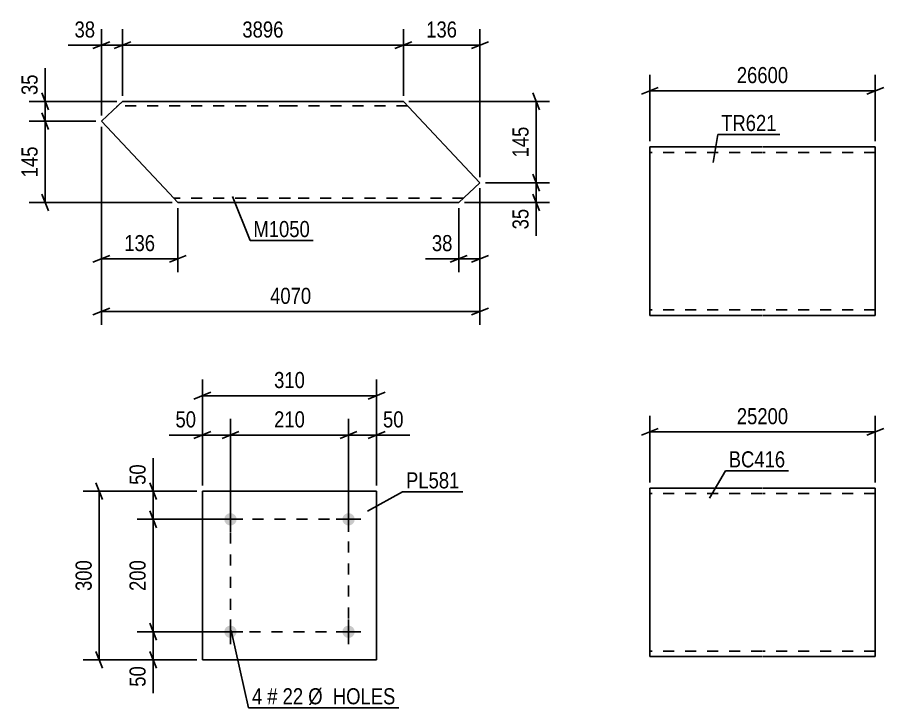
# Model space of a CAD drawing. Header units: millimetres. Extents: x 0 to 1189, y 0 to 841.
# Drawn here: x 580.7 to 734.7, y 196.8 to 319.6 of the extents above; entities that cross this region are included whole.
import ezdxf

# ---------------------------------------------------------------- set-up
doc = ezdxf.new("R2010")
doc.units = ezdxf.units.MM
doc.linetypes.add('DXK_LINE_DOT2', pattern=[3.9198, 1.9599, -1.9599])
doc.styles.add('Arial Narrow', font='ARIALN.TTF', dxfattribs={"height": 0.2})

# ---------------------------------------------------------------- blocks, each defined once
blk = doc.blocks.new('Part-814734972-31466 - 31465')
at = {"color": 2, "linetype": 'Continuous'}
for p, q in [((599.37, 304.63), (597.67, 303.03)), ((629.22, 304.63), (599.37, 304.63)), ((649.32, 304.63), (629.32, 304.63)), ((649.32, 304.63), (662.93, 290.16)), ((597.67, 303.03), (595.62, 301.1)), ((607.72, 288.23), (595.62, 301.1)), ((659.17, 286.63), (662.93, 290.16)), ((609.22, 286.63), (607.72, 288.23)), ((629.22, 286.63), (609.22, 286.63)), ((659.17, 286.63), (629.32, 286.63))]:
    blk.add_line(p, q, dxfattribs=at)
at = {"color": 7, "linetype": 'DXK_LINE_DOT2'}
for p, q in [((599.37, 304.63), (598.32, 303.64)), ((629.22, 303.83), (598.52, 303.83)), ((650.08, 303.83), (629.32, 303.83)), ((609.11, 286.75), (607.72, 288.23)), ((629.22, 287.43), (608.47, 287.43)), ((660.02, 287.43), (629.32, 287.43))]:
    blk.add_line(p, q, dxfattribs=at)
blk = doc.blocks.new('Part-814734972-31687 - 31686')
at = {"color": 2, "linetype": 'Continuous'}
for p, q in [((613.57, 235.27), (613.57, 205.27)), ((613.57, 235.27), (644.57, 235.27)), ((644.57, 235.27), (644.57, 205.27)), ((613.57, 205.27), (644.57, 205.27))]:
    blk.add_line(p, q, dxfattribs=at)
blk = doc.blocks.new('Bolt-814734972-31688 - 31686')
at = {"linetype": 'Continuous'}
for points in [[(619.67, 210.27, -1), (617.47, 210.27, -1)], [(640.67, 210.27, -1), (638.47, 210.27, -1)]]:
    blk.add_hatch(color=1, dxfattribs=at).paths.add_polyline_path(points)
at = {"color": 1, "linetype": 'Continuous'}
for p, q in [((618.57, 212.47), (618.57, 208.07)), ((639.57, 212.47), (639.57, 208.07)), ((616.37, 210.27), (620.77, 210.27)), ((637.37, 210.27), (641.77, 210.27))]:
    blk.add_line(p, q, dxfattribs=at)
blk = doc.blocks.new('Bolt-814734972-31689 - 31686')
at = {"linetype": 'Continuous'}
for points in [[(619.67, 230.27, -1), (617.47, 230.27, -1)], [(640.67, 230.27, -1), (638.47, 230.27, -1)]]:
    blk.add_hatch(color=1, dxfattribs=at).paths.add_polyline_path(points)
at = {"color": 1, "linetype": 'Continuous'}
for p, q in [((618.57, 232.47), (618.57, 228.07)), ((639.57, 232.47), (639.57, 228.07)), ((616.37, 230.27), (620.77, 230.27)), ((637.37, 230.27), (641.77, 230.27))]:
    blk.add_line(p, q, dxfattribs=at)
blk = doc.blocks.new('Part-814734972-31708 - 31707')
at = {"color": 2, "linetype": 'Continuous'}
for p, q in [((713.14, 296.52), (693.14, 296.52)), ((693.14, 268.52), (693.14, 296.52)), ((733.24, 296.52), (713.24, 296.52)), ((733.24, 296.52), (733.24, 266.52)), ((693.14, 268.52), (693.14, 266.52)), ((713.14, 266.52), (693.14, 266.52)), ((733.24, 266.52), (713.24, 266.52))]:
    blk.add_line(p, q, dxfattribs=at)
at = {"color": 7, "linetype": 'DXK_LINE_DOT2'}
for p, q in [((713.14, 295.52), (693.14, 295.52)), ((733.24, 295.52), (713.24, 295.52)), ((693.14, 266.67), (693.14, 268.52)), ((693.14, 267.52), (693.14, 267.6)), ((713.14, 267.52), (693.14, 267.52)), ((733.24, 267.52), (713.24, 267.52)), ((733.24, 267.52), (733.24, 267.6))]:
    blk.add_line(p, q, dxfattribs=at)
blk = doc.blocks.new('Part-814734972-31725 - 31724')
at = {"color": 2, "linetype": 'Continuous'}
for p, q in [((713.14, 235.84), (693.14, 235.84)), ((693.14, 207.84), (693.14, 235.84)), ((733.24, 235.84), (713.24, 235.84)), ((733.24, 235.84), (733.24, 205.84)), ((693.14, 207.84), (693.14, 205.84)), ((713.14, 205.84), (693.14, 205.84)), ((733.24, 205.84), (713.24, 205.84))]:
    blk.add_line(p, q, dxfattribs=at)
at = {"color": 7, "linetype": 'DXK_LINE_DOT2'}
for p, q in [((713.14, 234.84), (693.14, 234.84)), ((733.24, 234.84), (713.24, 234.84)), ((693.14, 205.99), (693.14, 207.84)), ((693.14, 206.84), (693.14, 206.92)), ((713.14, 206.84), (693.14, 206.84)), ((733.24, 206.84), (713.24, 206.84)), ((733.24, 206.84), (733.24, 206.92))]:
    blk.add_line(p, q, dxfattribs=at)
blk = doc.blocks.new('Rectangle-814734972-34537 - 31686')
at = {"color": 1, "linetype": 'DXK_LINE_DOT2'}
blk.add_lwpolyline([(618.57, 230.27), (639.57, 230.27), (639.57, 210.27), (618.57, 210.27), (618.57, 230.27)], close=True, dxfattribs=at)
blk = doc.blocks.new('StraightDimension-814734972-31887 - 31465')
at = {"color": 7, "linetype": 'Continuous'}
for p, q in [((673.53, 303.13), (672.33, 306.13)), ((650.32, 304.63), (675.33, 304.63)), ((672.93, 290.16), (672.93, 304.63)), ((672.33, 291.66), (673.53, 288.66)), ((663.93, 290.16), (675.33, 290.16))]:
    blk.add_line(p, q, dxfattribs=at)
at = {"color": 0}
blk.add_wipeout([(672.18, 300.74), (667.98, 300.74), (667.98, 294.05), (672.18, 294.05)], dxfattribs=at)
at = {"color": 3, "style": 'Arial Narrow'}
blk.add_text('145', height=2.863, rotation=90.0002, dxfattribs=at).set_placement((671.58, 294.65))
blk = doc.blocks.new('StraightDimension-814734972-34602 - 31465')
at = {"color": 7, "linetype": 'Continuous'}
for p, q in [((649.32, 305.63), (649.32, 317.48)), ((662.93, 291.16), (662.93, 317.48)), ((650.82, 315.23), (647.82, 314.03)), ((649.32, 314.63), (662.93, 314.63)), ((661.43, 314.03), (664.43, 315.23))]:
    blk.add_line(p, q, dxfattribs=at)
at = {"color": 0}
blk.add_wipeout([(659.47, 315.38), (659.47, 319.58), (652.78, 319.58), (652.78, 315.38)], dxfattribs=at)
at = {"color": 3, "style": 'Arial Narrow'}
blk.add_text('136', height=2.863, dxfattribs=at).set_placement((653.38, 315.98))
blk = doc.blocks.new('StraightDimension-814734972-31879 - 31465')
at = {"color": 7, "linetype": 'Continuous'}
for p, q in [((585.02, 306.13), (586.22, 303.13)), ((598.37, 304.63), (582.77, 304.63)), ((585.62, 301.1), (585.62, 304.63)), ((586.22, 299.6), (585.02, 302.6)), ((594.62, 301.1), (582.77, 301.1))]:
    blk.add_line(p, q, dxfattribs=at)
at = {"color": 0}
blk.add_wipeout([(584.87, 310.01), (580.67, 310.01), (580.67, 305.15), (584.87, 305.15)], dxfattribs=at)
at = {"color": 7, "linetype": 'Continuous'}
blk.add_line((585.62, 304.63), (585.62, 310.53), dxfattribs=at)
blk.add_line((585.62, 304.63), (585.62, 310.53), dxfattribs=at)
at = {"color": 3, "style": 'Arial Narrow'}
blk.add_text('35', height=2.863, rotation=90.0002, dxfattribs=at).set_placement((584.27, 305.75))
blk = doc.blocks.new('StraightDimension-814734972-31863 - 31465')
at = {"color": 7, "linetype": 'Continuous'}
for p, q in [((662.93, 289.16), (662.93, 274.23)), ((659.17, 285.63), (659.17, 274.23)), ((657.67, 276.03), (660.67, 277.23)), ((659.17, 276.63), (662.93, 276.63)), ((664.43, 277.23), (661.43, 276.03))]:
    blk.add_line(p, q, dxfattribs=at)
at = {"color": 0}
blk.add_wipeout([(658.65, 277.38), (658.65, 281.58), (653.79, 281.58), (653.79, 277.38)], dxfattribs=at)
at = {"color": 7, "linetype": 'Continuous'}
blk.add_line((659.17, 276.63), (653.27, 276.63), dxfattribs=at)
blk.add_line((659.17, 276.63), (653.27, 276.63), dxfattribs=at)
at = {"color": 3, "style": 'Arial Narrow'}
blk.add_text('38', height=2.863, dxfattribs=at).set_placement((654.39, 277.98))
blk = doc.blocks.new('StraightDimension-814734972-31867 - 31465')
at = {"color": 7, "linetype": 'Continuous'}
for p, q in [((595.62, 300.1), (595.62, 274.23)), ((609.22, 285.63), (609.22, 274.23)), ((597.12, 277.23), (594.12, 276.03)), ((595.62, 276.63), (609.22, 276.63)), ((607.72, 276.03), (610.72, 277.23))]:
    blk.add_line(p, q, dxfattribs=at)
at = {"color": 0}
blk.add_wipeout([(605.76, 277.38), (605.76, 281.58), (599.08, 281.58), (599.08, 277.38)], dxfattribs=at)
at = {"color": 3, "style": 'Arial Narrow'}
blk.add_text('136', height=2.863, dxfattribs=at).set_placement((599.68, 277.98))
blk = doc.blocks.new('StraightDimension-814734972-31888 - 31465')
at = {"color": 7, "linetype": 'Continuous'}
for p, q in [((672.33, 291.66), (673.53, 288.66)), ((663.93, 290.16), (675.33, 290.16)), ((672.93, 286.63), (672.93, 290.16)), ((673.53, 285.13), (672.33, 288.13)), ((660.17, 286.63), (675.33, 286.63))]:
    blk.add_line(p, q, dxfattribs=at)
at = {"color": 0}
blk.add_wipeout([(672.18, 286.1), (667.98, 286.1), (667.98, 281.25), (672.18, 281.25)], dxfattribs=at)
at = {"color": 7, "linetype": 'Continuous'}
blk.add_line((672.93, 286.63), (672.93, 280.72), dxfattribs=at)
blk.add_line((672.93, 286.63), (672.93, 280.72), dxfattribs=at)
at = {"color": 3, "style": 'Arial Narrow'}
blk.add_text('35', height=2.863, rotation=90.0002, dxfattribs=at).set_placement((671.58, 281.85))
blk = doc.blocks.new('StraightDimension-814734972-31880 - 31465')
at = {"color": 7, "linetype": 'Continuous'}
for p, q in [((586.22, 299.6), (585.02, 302.6)), ((594.62, 301.1), (582.77, 301.1)), ((585.62, 286.63), (585.62, 301.1)), ((585.02, 288.13), (586.22, 285.13)), ((608.22, 286.63), (582.77, 286.63))]:
    blk.add_line(p, q, dxfattribs=at)
at = {"color": 0}
blk.add_wipeout([(584.87, 297.2), (580.67, 297.2), (580.67, 290.52), (584.87, 290.52)], dxfattribs=at)
at = {"color": 3, "style": 'Arial Narrow'}
blk.add_text('145', height=2.863, rotation=90.0002, dxfattribs=at).set_placement((584.27, 291.12))
blk = doc.blocks.new('StraightDimension-814734972-31895 - 31465')
at = {"color": 7, "linetype": 'Continuous'}
for p, q in [((595.62, 300.1), (595.62, 264.85)), ((662.93, 289.16), (662.93, 264.85)), ((597.12, 267.85), (594.12, 266.65)), ((595.62, 267.25), (662.93, 267.25)), ((661.43, 266.65), (664.43, 267.85))]:
    blk.add_line(p, q, dxfattribs=at)
at = {"color": 0}
blk.add_wipeout([(633.53, 268), (633.53, 272.2), (625.02, 272.2), (625.02, 268)], dxfattribs=at)
at = {"color": 3, "style": 'Arial Narrow'}
blk.add_text('4070', height=2.863, dxfattribs=at).set_placement((625.62, 268.6))
blk = doc.blocks.new('StraightDimension-814734972-34603 - 31465')
at = {"color": 7, "linetype": 'Continuous'}
for p, q in [((599.37, 305.63), (599.37, 317.48)), ((649.32, 305.63), (649.32, 317.48)), ((600.87, 315.23), (597.87, 314.03)), ((599.37, 314.63), (649.32, 314.63)), ((647.82, 314.03), (650.82, 315.23))]:
    blk.add_line(p, q, dxfattribs=at)
at = {"color": 0}
blk.add_wipeout([(628.6, 315.38), (628.6, 319.58), (620.09, 319.58), (620.09, 315.38)], dxfattribs=at)
at = {"color": 3, "style": 'Arial Narrow'}
blk.add_text('3896', height=2.863, dxfattribs=at).set_placement((620.69, 315.98))
blk = doc.blocks.new('StraightDimension-814734972-34604 - 31465')
at = {"color": 7, "linetype": 'Continuous'}
for p, q in [((595.62, 302.1), (595.62, 317.48)), ((599.37, 305.63), (599.37, 317.48)), ((594.12, 314.03), (597.12, 315.23)), ((595.62, 314.63), (599.37, 314.63)), ((600.87, 315.23), (597.87, 314.03))]:
    blk.add_line(p, q, dxfattribs=at)
at = {"color": 0}
blk.add_wipeout([(595.09, 315.38), (595.09, 319.58), (590.24, 319.58), (590.24, 315.38)], dxfattribs=at)
at = {"color": 7, "linetype": 'Continuous'}
blk.add_line((595.62, 314.63), (589.71, 314.63), dxfattribs=at)
blk.add_line((595.62, 314.63), (589.71, 314.63), dxfattribs=at)
at = {"color": 3, "style": 'Arial Narrow'}
blk.add_text('38', height=2.863, dxfattribs=at).set_placement((590.84, 315.98))
blk = doc.blocks.new('StraightDimension-814734972-32187 - 31686')
at = {"color": 7, "linetype": 'Continuous'}
for p, q in [((605.43, 228.77), (604.23, 231.77)), ((617.57, 230.27), (601.98, 230.27)), ((604.83, 210.27), (604.83, 230.27)), ((604.23, 211.77), (605.43, 208.77)), ((617.57, 210.27), (601.98, 210.27))]:
    blk.add_line(p, q, dxfattribs=at)
at = {"color": 0}
blk.add_wipeout([(604.08, 223.62), (599.88, 223.62), (599.88, 216.93), (604.08, 216.93)], dxfattribs=at)
at = {"color": 3, "style": 'Arial Narrow'}
blk.add_text('200', height=2.863, rotation=90.0002, dxfattribs=at).set_placement((603.48, 217.53))
blk = doc.blocks.new('StraightDimension-814734972-34487 - 31686')
at = {"color": 7, "linetype": 'Continuous'}
for p, q in [((639.57, 231.27), (639.57, 248.12)), ((644.57, 236.27), (644.57, 248.12)), ((638.07, 244.67), (641.07, 245.87)), ((639.57, 245.27), (644.57, 245.27)), ((646.07, 245.87), (643.07, 244.67))]:
    blk.add_line(p, q, dxfattribs=at)
at = {"color": 0}
blk.add_wipeout([(649.95, 246.02), (649.95, 250.22), (645.1, 250.22), (645.1, 246.02)], dxfattribs=at)
at = {"color": 7, "linetype": 'Continuous'}
blk.add_line((644.57, 245.27), (650.48, 245.27), dxfattribs=at)
blk.add_line((644.57, 245.27), (650.48, 245.27), dxfattribs=at)
at = {"color": 3, "style": 'Arial Narrow'}
blk.add_text('50', height=2.863, dxfattribs=at).set_placement((645.7, 246.62))
blk = doc.blocks.new('StraightDimension-814734972-32186 - 31686')
at = {"color": 7, "linetype": 'Continuous'}
for p, q in [((604.23, 236.77), (605.43, 233.77)), ((612.57, 235.27), (601.98, 235.27)), ((604.83, 230.27), (604.83, 235.27)), ((605.43, 228.77), (604.23, 231.77)), ((617.57, 230.27), (601.98, 230.27))]:
    blk.add_line(p, q, dxfattribs=at)
at = {"color": 0}
blk.add_wipeout([(604.08, 240.65), (599.88, 240.65), (599.88, 235.8), (604.08, 235.8)], dxfattribs=at)
at = {"color": 7, "linetype": 'Continuous'}
blk.add_line((604.83, 235.27), (604.83, 241.18), dxfattribs=at)
blk.add_line((604.83, 235.27), (604.83, 241.18), dxfattribs=at)
at = {"color": 3, "style": 'Arial Narrow'}
blk.add_text('50', height=2.863, rotation=90.0002, dxfattribs=at).set_placement((603.48, 236.4))
blk = doc.blocks.new('StraightDimension-814734972-32188 - 31686')
at = {"color": 7, "linetype": 'Continuous'}
for p, q in [((604.23, 211.77), (605.43, 208.77)), ((617.57, 210.27), (601.98, 210.27)), ((604.83, 205.27), (604.83, 210.27)), ((605.43, 203.77), (604.23, 206.77)), ((612.57, 205.27), (601.98, 205.27))]:
    blk.add_line(p, q, dxfattribs=at)
at = {"color": 0}
blk.add_wipeout([(604.08, 204.75), (599.88, 204.75), (599.88, 199.89), (604.08, 199.89)], dxfattribs=at)
at = {"color": 7, "linetype": 'Continuous'}
blk.add_line((604.83, 205.27), (604.83, 199.37), dxfattribs=at)
blk.add_line((604.83, 205.27), (604.83, 199.37), dxfattribs=at)
at = {"color": 3, "style": 'Arial Narrow'}
blk.add_text('50', height=2.863, rotation=90.0002, dxfattribs=at).set_placement((603.48, 200.49))
blk = doc.blocks.new('StraightDimension-814734972-32198 - 31686')
at = {"color": 7, "linetype": 'Continuous'}
for p, q in [((595.84, 233.77), (594.64, 236.77)), ((612.57, 235.27), (592.39, 235.27)), ((595.24, 205.27), (595.24, 235.27)), ((594.64, 206.77), (595.84, 203.77)), ((612.57, 205.27), (592.39, 205.27))]:
    blk.add_line(p, q, dxfattribs=at)
at = {"color": 0}
blk.add_wipeout([(594.49, 223.61), (590.29, 223.61), (590.29, 216.93), (594.49, 216.93)], dxfattribs=at)
at = {"color": 3, "style": 'Arial Narrow'}
blk.add_text('300', height=2.863, rotation=90.0002, dxfattribs=at).set_placement((593.89, 217.53))
blk = doc.blocks.new('StraightDimension-814734972-32218 - 31686')
at = {"color": 7, "linetype": 'Continuous'}
for p, q in [((613.57, 236.27), (613.57, 255.12)), ((644.57, 236.27), (644.57, 255.12)), ((615.07, 252.87), (612.07, 251.67)), ((643.07, 251.67), (646.07, 252.87)), ((613.57, 252.27), (644.57, 252.27))]:
    blk.add_line(p, q, dxfattribs=at)
at = {"color": 0}
blk.add_wipeout([(632.41, 253.02), (632.41, 257.22), (625.73, 257.22), (625.73, 253.02)], dxfattribs=at)
at = {"color": 3, "style": 'Arial Narrow'}
blk.add_text('310', height=2.863, dxfattribs=at).set_placement((626.33, 253.62))
blk = doc.blocks.new('StraightDimension-814734972-34488 - 31686')
at = {"color": 7, "linetype": 'Continuous'}
for p, q in [((618.57, 231.27), (618.57, 248.12)), ((639.57, 231.27), (639.57, 248.12)), ((620.07, 245.87), (617.07, 244.67)), ((618.57, 245.27), (639.57, 245.27)), ((638.07, 244.67), (641.07, 245.87))]:
    blk.add_line(p, q, dxfattribs=at)
at = {"color": 0}
blk.add_wipeout([(632.41, 246.02), (632.41, 250.22), (625.73, 250.22), (625.73, 246.02)], dxfattribs=at)
at = {"color": 3, "style": 'Arial Narrow'}
blk.add_text('210', height=2.863, dxfattribs=at).set_placement((626.33, 246.62))
blk = doc.blocks.new('StraightDimension-814734972-34489 - 31686')
at = {"color": 7, "linetype": 'Continuous'}
for p, q in [((613.57, 236.27), (613.57, 248.12)), ((618.57, 231.27), (618.57, 248.12)), ((612.07, 244.67), (615.07, 245.87)), ((613.57, 245.27), (618.57, 245.27)), ((620.07, 245.87), (617.07, 244.67))]:
    blk.add_line(p, q, dxfattribs=at)
at = {"color": 0}
blk.add_wipeout([(613.05, 246.02), (613.05, 250.22), (608.19, 250.22), (608.19, 246.02)], dxfattribs=at)
at = {"color": 7, "linetype": 'Continuous'}
blk.add_line((613.57, 245.27), (607.67, 245.27), dxfattribs=at)
blk.add_line((613.57, 245.27), (607.67, 245.27), dxfattribs=at)
at = {"color": 3, "style": 'Arial Narrow'}
blk.add_text('50', height=2.863, dxfattribs=at).set_placement((608.79, 246.62))
blk = doc.blocks.new('StraightDimension-814734972-32226 - 31707')
at = {"color": 7, "linetype": 'Continuous'}
for p, q in [((693.14, 297.52), (693.14, 309.37)), ((733.24, 297.52), (733.24, 309.37)), ((694.64, 307.12), (691.64, 305.92)), ((731.74, 305.92), (734.74, 307.12)), ((693.14, 306.52), (733.24, 306.52))]:
    blk.add_line(p, q, dxfattribs=at)
at = {"color": 0}
blk.add_wipeout([(718.36, 307.27), (718.36, 311.47), (708.02, 311.47), (708.02, 307.27)], dxfattribs=at)
at = {"color": 3, "style": 'Arial Narrow'}
blk.add_text('26600', height=2.863, dxfattribs=at).set_placement((708.62, 307.87))
blk = doc.blocks.new('StraightDimension-814734972-32230 - 31724')
at = {"color": 7, "linetype": 'Continuous'}
for p, q in [((693.14, 236.84), (693.14, 248.69)), ((733.24, 236.84), (733.24, 248.69)), ((694.64, 246.44), (691.64, 245.24)), ((693.14, 245.84), (733.24, 245.84)), ((731.74, 245.24), (734.74, 246.44))]:
    blk.add_line(p, q, dxfattribs=at)
at = {"color": 0}
blk.add_wipeout([(718.36, 246.59), (718.36, 250.79), (708.02, 250.79), (708.02, 246.59)], dxfattribs=at)
at = {"color": 3, "style": 'Arial Narrow'}
blk.add_text('25200', height=2.863, dxfattribs=at).set_placement((708.62, 247.19))
blk = doc.blocks.new('Mark-814734972-32307 - 31465')
at = {"color": 0}
blk.add_wipeout([(632.7, 280.48), (632.7, 283.48), (622.65, 283.48), (622.65, 280.48)], dxfattribs=at)
blk.add_wipeout([(632.7, 280.48), (632.7, 283.48), (622.65, 283.48), (622.65, 280.48)], dxfattribs=at)
at = {"color": 30, "linetype": 'Continuous'}
for p, q in [((618.93, 287.7), (622.05, 279.88)), ((622.05, 279.88), (633.3, 279.88))]:
    blk.add_line(p, q, dxfattribs=at)
at = {"color": 3, "style": 'Arial Narrow'}
blk.add_text('M1050', height=2.863, dxfattribs=at).set_placement((622.65, 280.48))
blk = doc.blocks.new('Mark-814734972-32364 - 31686')
at = {"color": 0}
blk.add_wipeout([(659.29, 235.78), (659.29, 238.78), (649.79, 238.78), (649.79, 235.78)], dxfattribs=at)
blk.add_wipeout([(659.29, 235.78), (659.29, 238.78), (649.79, 238.78), (649.79, 235.78)], dxfattribs=at)
at = {"color": 30, "linetype": 'Continuous'}
for p, q in [((642.95, 231.7), (649.19, 235.18)), ((649.19, 235.18), (659.89, 235.18))]:
    blk.add_line(p, q, dxfattribs=at)
at = {"color": 3, "style": 'Arial Narrow'}
blk.add_text('PL581', height=2.863, dxfattribs=at).set_placement((649.79, 235.78))
blk = doc.blocks.new('MarkSet-814734972-34529 - 31686')
at = {"color": 0}
for points in [[(624.22, 197.36), (624.22, 200.36), (622.39, 200.36), (622.39, 197.36)], [(626.94, 197.36), (626.94, 200.36), (625.12, 200.36), (625.12, 197.36)], [(631.5, 197.36), (631.5, 200.36), (627.84, 200.36), (627.84, 197.36)], [(647.93, 197.36), (647.93, 200.36), (632.4, 200.36), (632.4, 197.36)]]:
    blk.add_wipeout(points, dxfattribs=at)
for points in [[(624.22, 197.36), (624.22, 200.36), (622.39, 200.36), (622.39, 197.36)], [(626.94, 197.36), (626.94, 200.36), (625.12, 200.36), (625.12, 197.36)], [(631.5, 197.36), (631.5, 200.36), (627.84, 200.36), (627.84, 197.36)], [(647.93, 197.36), (647.93, 200.36), (632.4, 200.36), (632.4, 197.36)]]:
    blk.add_wipeout(points, dxfattribs=at)
at = {"color": 7, "linetype": 'Continuous'}
for p, q in [((618.68, 210.51), (621.79, 196.76)), ((621.79, 196.76), (648.53, 196.76))]:
    blk.add_line(p, q, dxfattribs=at)
at = {"color": 3, "style": 'Arial Narrow'}
for s, height, p in [('Ø  HOLES', 2.863, (632.4, 197.36)), ('4', 2.86, (622.39, 197.36)), ('#', 2.86, (625.12, 197.36)), ('22', 2.863, (627.84, 197.36))]:
    blk.add_text(s, height=height, dxfattribs=at).set_placement(p)
blk = doc.blocks.new('Mark-814734972-32372 - 31707')
at = {"color": 0}
blk.add_wipeout([(715.69, 299.35), (715.69, 302.35), (705.83, 302.35), (705.83, 299.35)], dxfattribs=at)
blk.add_wipeout([(715.69, 299.35), (715.69, 302.35), (705.83, 302.35), (705.83, 299.35)], dxfattribs=at)
at = {"color": 30, "linetype": 'Continuous'}
for p, q in [((704.42, 293.73), (705.23, 298.75)), ((705.23, 298.75), (716.29, 298.75))]:
    blk.add_line(p, q, dxfattribs=at)
at = {"color": 3, "style": 'Arial Narrow'}
blk.add_text('TR621', height=2.863, dxfattribs=at).set_placement((705.83, 299.35))
blk = doc.blocks.new('Mark-814734972-32375 - 31724')
at = {"color": 0}
blk.add_wipeout([(717.23, 239.51), (717.23, 242.51), (707.18, 242.51), (707.18, 239.51)], dxfattribs=at)
blk.add_wipeout([(717.23, 239.51), (717.23, 242.51), (707.18, 242.51), (707.18, 239.51)], dxfattribs=at)
at = {"color": 30, "linetype": 'Continuous'}
for p, q in [((703.77, 234.05), (706.58, 238.91)), ((706.58, 238.91), (717.83, 238.91))]:
    blk.add_line(p, q, dxfattribs=at)
at = {"color": 3, "style": 'Arial Narrow'}
blk.add_text('BC416', height=2.863, dxfattribs=at).set_placement((707.18, 239.51))

msp = doc.modelspace()

# ---------------------------------------------------------------- block references
for name in ['StraightDimension-814734972-32226 - 31707', 'Part-814734972-31466 - 31465', 'Part-814734972-31708 - 31707', 'StraightDimension-814734972-32230 - 31724', 'Part-814734972-31725 - 31724', 'Part-814734972-31687 - 31686', 'Bolt-814734972-31689 - 31686', 'Rectangle-814734972-34537 - 31686', 'Bolt-814734972-31688 - 31686']:
    msp.add_blockref(name, (0, 0))

# ---------------------------------------------------------------- next in the draw order: block references
for name in ['StraightDimension-814734972-31879 - 31465', 'StraightDimension-814734972-31887 - 31465', 'Mark-814734972-32372 - 31707', 'StraightDimension-814734972-34487 - 31686', 'Mark-814734972-32375 - 31724', 'StraightDimension-814734972-32187 - 31686', 'MarkSet-814734972-34529 - 31686']:
    msp.add_blockref(name, (0, 0))

# ---------------------------------------------------------------- next in the draw order: block references
for name in ['StraightDimension-814734972-34602 - 31465', 'StraightDimension-814734972-31867 - 31465', 'StraightDimension-814734972-31863 - 31465', 'StraightDimension-814734972-32186 - 31686', 'StraightDimension-814734972-32188 - 31686']:
    msp.add_blockref(name, (0, 0))

# ---------------------------------------------------------------- next in the draw order: block references
for name in ['StraightDimension-814734972-34603 - 31465', 'StraightDimension-814734972-31880 - 31465', 'StraightDimension-814734972-31888 - 31465', 'StraightDimension-814734972-32198 - 31686']:
    msp.add_blockref(name, (0, 0))

# ---------------------------------------------------------------- next in the draw order: block references
for name in ['StraightDimension-814734972-34604 - 31465', 'StraightDimension-814734972-31895 - 31465', 'StraightDimension-814734972-32218 - 31686']:
    msp.add_blockref(name, (0, 0))

# ---------------------------------------------------------------- next in the draw order: block references
for name in ['Mark-814734972-32307 - 31465', 'StraightDimension-814734972-34488 - 31686', 'Mark-814734972-32364 - 31686']:
    msp.add_blockref(name, (0, 0))

# ---------------------------------------------------------------- next in the draw order: block references
msp.add_blockref('StraightDimension-814734972-34489 - 31686', (0, 0))

doc.saveas('drawing.dxf')
